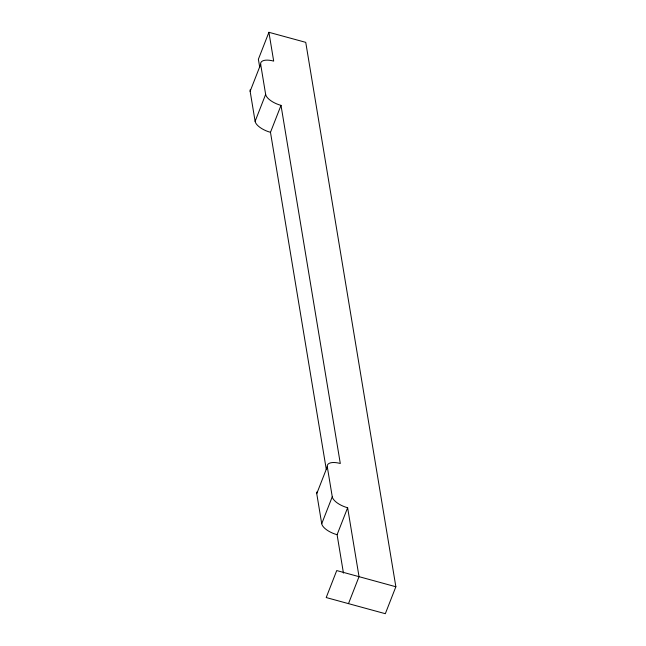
<?xml version="1.0" encoding="UTF-8"?>
<svg xmlns="http://www.w3.org/2000/svg" width="646" height="646" viewBox="0 0 646 646"><rect width="100%" height="100%" fill="white"/><g stroke="black" fill="none" stroke-linecap="round" stroke-linejoin="round"><path stroke-width="0.97" d="M395.861 586.754L336.728 570.563L326.206 597.55L385.331 613.7L395.861 586.754L305.744 42.353L268.914 32.3L258.384 59.246L259.7 67.192M326.311 469.545L270.48 132.317A15.084 6.379 21.3 0 1 255.113 121.343L250.139 91.28L260.669 64.334A15.084 6.379 21.3 0 1 273.686 61.104L268.914 32.3M255.113 121.343L265.643 94.389L260.669 64.334M270.48 132.317L281.01 105.371A15.084 6.379 21.3 0 1 265.643 94.389M343.446 573.091L337.091 534.694A15.084 6.379 21.3 0 1 321.724 523.72L316.75 493.657L327.28 466.711A15.084 6.379 21.3 0 1 340.297 463.489L281.01 105.371M321.724 523.72L332.262 496.774L327.28 466.711M337.091 534.694L347.629 507.748A15.084 6.379 21.3 0 1 332.262 496.774M348.501 603.606L359.031 576.652L347.629 507.748M316.75 493.657A15.084 6.379 21.3 0 1 316.928 491.953M250.139 91.28A15.084 6.379 21.3 0 1 250.317 89.576"/></g></svg>
